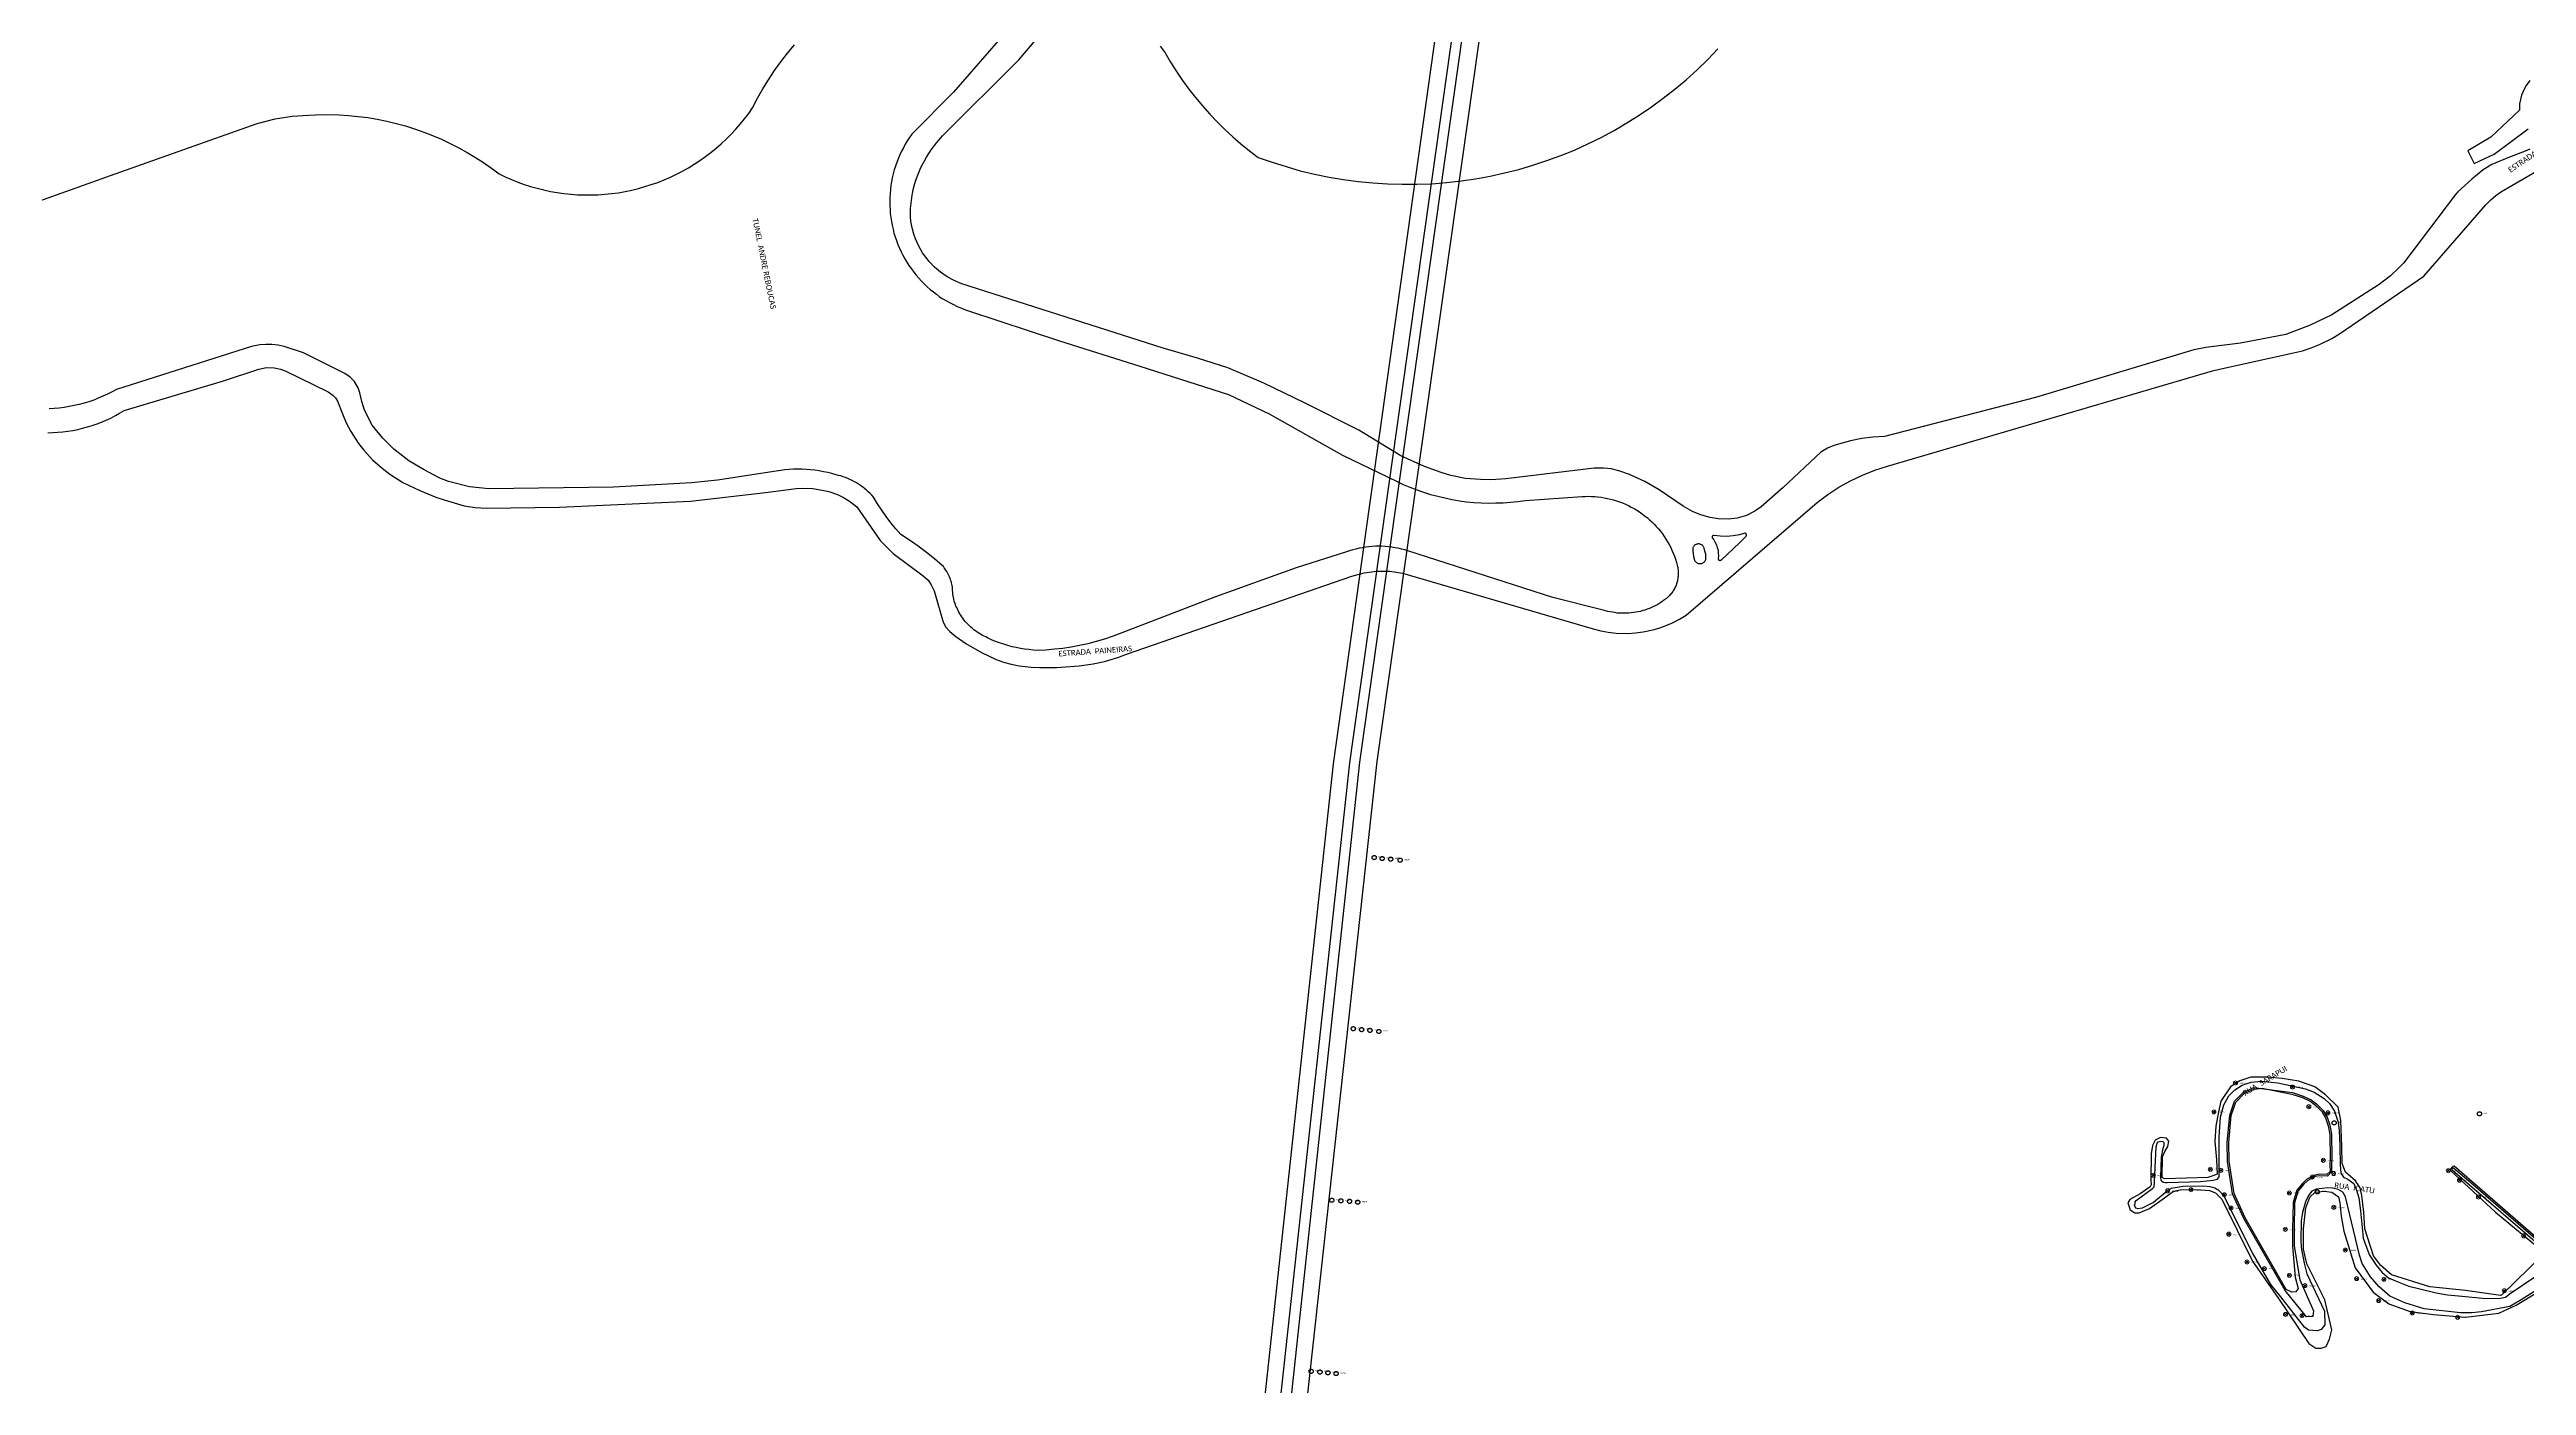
# Model space of a CAD drawing. Header units: millimetres. Extents: x 676447 to 689606, y 7455628 to 7463967.
# Drawn here: x 683517 to 684855, y 7460655 to 7461377 of the extents above; entities that cross this region are included whole.
import ezdxf

# ---------------------------------------------------------------- set-up
doc = ezdxf.new("R2010")
doc.units = ezdxf.units.MM
doc.header["$LTSCALE"] = 0.1
doc.header["$MEASUREMENT"] = 0
doc.linetypes.add('PHANTOM2', pattern=[1.25, 0.625, -0.125, 0.125, -0.125, 0.125, -0.125])
doc.layers.add('10.4-Postes', color=1, linetype='Continuous', lineweight=0)
for name, color, linetype in [('Caixas Subterrâneas', 5, 'Continuous'), ('LEGENDAS_INFRAESTRUTURAS', 7, 'Continuous'), ('MUB_FERROVIA', 7, 'Continuous'), ('MUB_MEIOFIO', 7, 'Continuous'), ('MUB_OBRA_ARTE', 7, 'Continuous'), ('MUB_QUADRAS', 7, 'Continuous'), ('MUB_SEGMENTO', 7, 'Continuous'), ('NOS_DE_INFRAESTRUTURA', 7, 'Continuous')]:
    doc.layers.add(name, color=color, linetype=linetype)
doc.styles.add('Legend', font='calibri.ttf')
doc.styles.get("Standard").update_dxf_attribs({"font": 'arial.ttf'})

# ---------------------------------------------------------------- blocks, each defined once
blk = doc.blocks.new('PTPT')
at = {"layer": '10.4-Postes', "color": 1, "linetype": 'PHANTOM2'}
for points in [[(-0.000008, 0.00001), (0.000007, -0.000002)], [(0.000007, 0.000011), (-0.000007, -0.000003)]]:
    blk.add_lwpolyline(points, dxfattribs=at)
at = {"layer": '10.4-Postes', "color": 1}
blk.add_circle((0, 0.000004), 0.00000987, dxfattribs=at)
blk = doc.blocks.new('MHMZ')
at = {"linetype": 'PHANTOM2'}
blk.add_circle((0, 0), 0.0000101, dxfattribs=at)

msp = doc.modelspace()

# ---------------------------------------------------------------- linework, layer by layer
at = {"layer": 'MUB_FERROVIA', "linetype": 'Continuous'}
for points in [[(683501.6, 7461291.6), (683549.9, 7461308.8), (683629.1, 7461336.9), (683638.8, 7461339.5), (683648, 7461340.8), (683657.1, 7461341.5), (683664.3, 7461341.8), (683673.3, 7461341.6), (683678.5, 7461341.3), (683683.7, 7461340.7), (683688.9, 7461340.1), (683694, 7461339.2), (683699.1, 7461338.2), (683704.2, 7461337), (683709.2, 7461335.6), (683714.2, 7461334), (683719.1, 7461332.3), (683723.9, 7461330.4), (683728.7, 7461328.4), (683733.4, 7461326.2), (683738.1, 7461323.8), (683742.6, 7461321.3), (683747.1, 7461318.6), (683751.4, 7461315.8), (683755.7, 7461312.8), (683759.9, 7461309.7), (683763.2, 7461308.1), (683766.6, 7461306.6), (683770, 7461305.2), (683773.4, 7461304), (683776.9, 7461302.9), (683780.5, 7461301.9), (683784.1, 7461301), (683787.7, 7461300.2), (683791.3, 7461299.6), (683794.9, 7461299.1), (683798.6, 7461298.7), (683802.3, 7461298.4), (683805.9, 7461298.3), (683809.6, 7461298.3), (683813.3, 7461298.4), (683817, 7461298.7), (683820.6, 7461299.1), (683824.3, 7461299.5), (683827.9, 7461300.2), (683831.5, 7461300.9), (683835.1, 7461301.8), (683838.6, 7461302.8), (683842.1, 7461303.9), (683845.6, 7461305.1), (683849, 7461306.5), (683852.4, 7461307.9), (683855.7, 7461309.5), (683859, 7461311.2), (683862.2, 7461313), (683865.3, 7461314.9), (683868.4, 7461316.9), (683871.4, 7461319.1), (683874.3, 7461321.3), (683877.2, 7461323.6), (683879.9, 7461326), (683882.6, 7461328.5), (683885.2, 7461331.2), (683887.7, 7461333.8), (683890.1, 7461336.6), (683892.5, 7461339.5), (683894.7, 7461342.4), (683896.8, 7461345.4), (683899.5, 7461350.6), (683902.4, 7461355.7), (683905.5, 7461360.6), (683908.7, 7461365.5), (683912.1, 7461370.3), (683915.7, 7461374.9), (683919.4, 7461379.4)], [(684117.1, 7461378.7), (684119.7, 7461375.1), (684122.7, 7461370), (684125.8, 7461365.1), (684129.1, 7461360.2), (684132.5, 7461355.5), (684136.1, 7461350.9), (684139.9, 7461346.4), (684143.8, 7461342), (684147.8, 7461337.8), (684152, 7461333.7), (684156.3, 7461329.7), (684160.7, 7461325.9), (684165.3, 7461322.2), (684170, 7461318.6), (684177.5, 7461316), (684185.1, 7461313.6), (684192.7, 7461311.4), (684200.5, 7461309.6), (684208.3, 7461308), (684216.1, 7461306.6), (684224, 7461305.6), (684231.9, 7461304.8), (684239.9, 7461304.3), (684247.8, 7461304.1), (684255.8, 7461304.1), (684263.8, 7461304.4), (684271.7, 7461305), (684279.6, 7461305.9), (684287.5, 7461307.1), (684295.3, 7461308.5), (684303.1, 7461310.2), (684310.8, 7461312.1), (684318.5, 7461314.4), (684326, 7461316.9), (684333.5, 7461319.6), (684340.9, 7461322.6), (684348.1, 7461325.9), (684355.3, 7461329.4), (684362.3, 7461333.2), (684369.2, 7461337.2), (684375.9, 7461341.4), (684382.5, 7461345.9), (684388.9, 7461350.6), (684395.2, 7461355.5), (684401.3, 7461360.6), (684407.2, 7461366), (684412.9, 7461371.5), (684418.4, 7461377.3)]]:
    msp.add_lwpolyline(points, dxfattribs=at)
at = {"layer": 'MUB_MEIOFIO', "color": 253, "linetype": 'Continuous'}
for points in [[(684416.2, 7461114.2), (684416.1, 7461114.2), (684416, 7461114.2), (684415.9, 7461114.2), (684415.8, 7461114.2), (684415.7, 7461114.1), (684415.7, 7461114.1), (684415.6, 7461114), (684415.5, 7461114), (684415.5, 7461113.9), (684415.4, 7461113.8), (684415.4, 7461113.7), (684415.3, 7461113.6), (684415.3, 7461113.6), (684415.3, 7461113.5), (684415.3, 7461113.4), (684415.3, 7461113.3), (684415.3, 7461113.2), (684415.3, 7461113.1), (684415.3, 7461113), (684415.4, 7461112.9), (684415.4, 7461112.9), (684415.5, 7461112.8), (684415.5, 7461112.7), (684415.6, 7461112.6), (684416.2, 7461111.8), (684417, 7461110.5), (684417.6, 7461109.1), (684418.1, 7461107.7), (684418.5, 7461106.2), (684418.6, 7461104.7), (684418.7, 7461103.2), (684418.5, 7461101.6), (684418.6, 7461101.5), (684418.6, 7461101.4), (684418.6, 7461101.3), (684418.7, 7461101.2), (684418.7, 7461101.2), (684418.8, 7461101.1), (684418.9, 7461101), (684418.9, 7461100.9), (684419, 7461100.9), (684419.1, 7461100.8), (684419.2, 7461100.8), (684419.3, 7461100.8), (684419.4, 7461100.7), (684419.5, 7461100.7), (684419.6, 7461100.7), (684419.7, 7461100.7), (684419.8, 7461100.8), (684419.9, 7461100.8), (684419.9, 7461100.8), (684420.1, 7461100.9), (684420.1, 7461100.9), (684430.1, 7461110.2), (684433.6, 7461113.9), (684433.6, 7461113.9), (684433.7, 7461114), (684433.7, 7461114.1), (684433.8, 7461114.1), (684433.8, 7461114.2), (684433.8, 7461114.3), (684433.8, 7461114.4), (684433.8, 7461114.5), (684433.8, 7461114.6), (684433.8, 7461114.7), (684433.8, 7461114.8), (684433.8, 7461114.9), (684433.7, 7461114.9), (684433.7, 7461115), (684433.6, 7461115.1), (684433.6, 7461115.2), (684433.5, 7461115.2), (684433.4, 7461115.3), (684433.3, 7461115.3), (684433.3, 7461115.4), (684433.2, 7461115.4), (684433.1, 7461115.4), (684433, 7461115.4), (684432.9, 7461115.4), (684430.1, 7461114.6), (684426.7, 7461114), (684423.2, 7461113.7), (684419.7, 7461113.8), (684416.2, 7461114.2)], [(684404.8, 7461105.9), (684405.3, 7461102.8), (684405.8, 7461100.9), (684406, 7461100.6), (684406.2, 7461100.3), (684406.4, 7461100), (684406.6, 7461099.8), (684406.9, 7461099.6), (684407.1, 7461099.4), (684407.4, 7461099.3), (684407.8, 7461099.1), (684408.1, 7461099.1), (684408.4, 7461099), (684408.7, 7461099), (684409.1, 7461099), (684409.4, 7461099.1), (684409.7, 7461099.1), (684410, 7461099.3), (684410.3, 7461099.4), (684410.6, 7461099.6), (684410.9, 7461099.8), (684411.1, 7461100), (684411.3, 7461100.3), (684411.5, 7461100.6), (684411.7, 7461100.9), (684411.8, 7461101.2), (684411.9, 7461101.5), (684411.9, 7461101.9), (684411.9, 7461102.2), (684411.9, 7461102.4), (684411.9, 7461102.5), (684411.8, 7461104.1), (684411.4, 7461105.8), (684410.9, 7461107.4), (684410.9, 7461107.5), (684410.8, 7461107.8), (684410.6, 7461108.1), (684410.4, 7461108.4), (684410.2, 7461108.6), (684410, 7461108.9), (684409.8, 7461109.1), (684409.5, 7461109.2), (684409.2, 7461109.4), (684408.9, 7461109.5), (684408.6, 7461109.6), (684408.2, 7461109.7), (684407.9, 7461109.7), (684407.6, 7461109.7), (684407.3, 7461109.6), (684407, 7461109.5), (684406.6, 7461109.4), (684406.4, 7461109.3), (684406.1, 7461109.1), (684405.8, 7461108.9), (684405.6, 7461108.7), (684405.4, 7461108.4), (684405.2, 7461108.1), (684405, 7461107.9), (684404.9, 7461107.5), (684404.8, 7461107.2), (684404.8, 7461106.9), (684404.8, 7461106.6), (684404.8, 7461106.3), (684404.8, 7461105.9)], [(684874.9, 7460715.3), (684852.4, 7460701), (684846.3, 7460697.5), (684831, 7460694.5), (684825.8, 7460694), (684819.6, 7460694), (684800, 7460696.2), (684789.5, 7460699.4), (684781.5, 7460703), (684775.7, 7460708), (684771.1, 7460713.5), (684766.5, 7460720.6), (684765, 7460725.2), (684757.5, 7460756.7), (684756.1, 7460759.3), (684753.5, 7460760.7), (684750.5, 7460761.4), (684748, 7460761.5), (684745, 7460761.2), (684741.6, 7460760.8), (684739.4, 7460759.7), (684737.6, 7460757.5), (684736, 7460754), (684734.2, 7460748.3), (684733.5, 7460743.7), (684733.3, 7460733.3), (684733.5, 7460729.3), (684735.1, 7460720.8), (684736.7, 7460715.1), (684746.2, 7460694.9), (684746.3, 7460687.5), (684744.3, 7460685), (684742.3, 7460684.3), (684737.5, 7460684.6), (684735.3, 7460686.3), (684722.5, 7460702.7), (684717.2, 7460709.3), (684707.2, 7460726.4), (684691.7, 7460757.3), (684689.1, 7460760.1), (684687, 7460761.4), (684684.4, 7460762.2), (684681, 7460762.5), (684669.8, 7460762.3), (684663.4, 7460761.3), (684661.1, 7460759.8), (684653.7, 7460753.7), (684647.6, 7460750.6), (684645.4, 7460750.3), (684644.5, 7460750.6), (684643.8, 7460751.3), (684643.6, 7460752.3), (684643.8, 7460753.2), (684643.8, 7460754), (684644.5, 7460754.8), (684653.2, 7460761.2), (684654.2, 7460762.1), (684654.3, 7460764.8), (684655.3, 7460783.8), (684655.8, 7460785.8), (684656.3, 7460786.4), (684657, 7460786.7), (684658, 7460786.8), (684658.9, 7460786.6), (684659.3, 7460786), (684659.4, 7460785.3), (684659.3, 7460784.2), (684658.9, 7460782.9), (684658, 7460778.2), (684657.6, 7460767.1), (684657.7, 7460765.7), (684658.3, 7460765.2), (684659.2, 7460764.6), (684660.1, 7460764.5), (684661.1, 7460764.5), (684679.1, 7460765), (684686.1, 7460765.7), (684688.4, 7460766.2), (684689.3, 7460767.5), (684689.3, 7460776.5), (684689.3, 7460789.1), (684689.9, 7460799.7), (684691.7, 7460806.5), (684694.5, 7460811.3), (684697.7, 7460814.5), (684701.6, 7460817.1), (684706.5, 7460818.7), (684712, 7460819.2), (684720.9, 7460818.4), (684735.9, 7460815.1), (684740.6, 7460813.3), (684746, 7460809.9), (684748.9, 7460807.2), (684751.5, 7460803.1), (684753.6, 7460797), (684754.1, 7460792.5), (684754.4, 7460784.5), (684754.7, 7460774), (684755, 7460769.6), (684756.4, 7460767.4), (684758.8, 7460766.3), (684762, 7460764), (684763.2, 7460760.9), (684764.8, 7460756.2), (684765.6, 7460749.1), (684766.6, 7460740.1), (684767, 7460734.4), (684768.6, 7460730.4), (684770.5, 7460725.2), (684774.1, 7460719.7), (684777.3, 7460715.9), (684780.8, 7460712.9), (684784.6, 7460711.4), (684791.8, 7460708.5), (684796.9, 7460707.2), (684806.6, 7460704.8), (684812.7, 7460703.8), (684820.6, 7460703.1), (684831.6, 7460701.9), (684840.4, 7460701.8), (684843.9, 7460702.5), (684845.9, 7460704.1), (684868.1, 7460719.1)], [(684707.9, 7460815.9), (684728.8, 7460813.2), (684734.7, 7460811.2), (684739, 7460809.2), (684741.9, 7460807), (684745.5, 7460803.4), (684747.6, 7460799.8), (684749, 7460795.4), (684749.9, 7460790.6), (684750.2, 7460777.6), (684749.9, 7460774.1), (684750, 7460770.2), (684747.8, 7460767.9), (684743.5, 7460768.1), (684741.2, 7460767.7), (684737.2, 7460765.5), (684734.8, 7460763.3), (684732, 7460760), (684730, 7460753.4), (684729.8, 7460739.1), (684729.8, 7460730), (684732.9, 7460711.8), (684740.3, 7460695.1), (684739.9, 7460692), (684736.5, 7460691.8), (684724.9, 7460706.1), (684702.5, 7460745), (684696.5, 7460758.4), (684693.8, 7460775.9), (684693.5, 7460786.1), (684695, 7460800.8), (684697.6, 7460808.4), (684702.3, 7460813.2), (684707.9, 7460815.9)], [(684866.3, 7460726.9), (684815.4, 7460771), (684815.1, 7460771.6), (684815, 7460772), (684815.2, 7460772.2), (684815.4, 7460772.4), (684815.8, 7460772.4), (684816.1, 7460772.3), (684825.3, 7460764.5), (684874, 7460722.2)]]:
    msp.add_lwpolyline(points, dxfattribs=at)
at = {"layer": 'MUB_MEIOFIO', "linetype": 'Continuous'}
for points in [[(684416.2, 7461114.2), (684416.1, 7461114.2), (684416, 7461114.2), (684415.9, 7461114.2), (684415.8, 7461114.2), (684415.7, 7461114.1), (684415.7, 7461114.1), (684415.6, 7461114), (684415.5, 7461114), (684415.5, 7461113.9), (684415.4, 7461113.8), (684415.4, 7461113.7), (684415.3, 7461113.6), (684415.3, 7461113.6), (684415.3, 7461113.5), (684415.3, 7461113.4), (684415.3, 7461113.3), (684415.3, 7461113.2), (684415.3, 7461113.1), (684415.3, 7461113), (684415.4, 7461112.9), (684415.4, 7461112.9), (684415.5, 7461112.8), (684415.5, 7461112.7), (684415.6, 7461112.6), (684416.2, 7461111.8), (684417, 7461110.5), (684417.6, 7461109.1), (684418.1, 7461107.7), (684418.5, 7461106.2), (684418.6, 7461104.7), (684418.7, 7461103.2), (684418.5, 7461101.6), (684418.6, 7461101.5), (684418.6, 7461101.4), (684418.6, 7461101.3), (684418.7, 7461101.2), (684418.7, 7461101.2), (684418.8, 7461101.1), (684418.9, 7461101), (684418.9, 7461100.9), (684419, 7461100.9), (684419.1, 7461100.8), (684419.2, 7461100.8), (684419.3, 7461100.8), (684419.4, 7461100.7), (684419.5, 7461100.7), (684419.6, 7461100.7), (684419.7, 7461100.7), (684419.8, 7461100.8), (684419.9, 7461100.8), (684419.9, 7461100.8), (684420.1, 7461100.9), (684420.1, 7461100.9), (684430.1, 7461110.2), (684433.6, 7461113.9), (684433.6, 7461113.9), (684433.7, 7461114), (684433.7, 7461114.1), (684433.8, 7461114.1), (684433.8, 7461114.2), (684433.8, 7461114.3), (684433.8, 7461114.4), (684433.8, 7461114.5), (684433.8, 7461114.6), (684433.8, 7461114.7), (684433.8, 7461114.8), (684433.8, 7461114.9), (684433.7, 7461114.9), (684433.7, 7461115), (684433.6, 7461115.1), (684433.6, 7461115.2), (684433.5, 7461115.2), (684433.4, 7461115.3), (684433.3, 7461115.3), (684433.3, 7461115.4), (684433.2, 7461115.4), (684433.1, 7461115.4), (684433, 7461115.4), (684432.9, 7461115.4), (684430.1, 7461114.6), (684426.7, 7461114), (684423.2, 7461113.7), (684419.7, 7461113.8), (684416.2, 7461114.2)], [(684404.8, 7461105.9), (684405.3, 7461102.8), (684405.8, 7461100.9), (684406, 7461100.6), (684406.2, 7461100.3), (684406.4, 7461100), (684406.6, 7461099.8), (684406.9, 7461099.6), (684407.1, 7461099.4), (684407.4, 7461099.3), (684407.8, 7461099.1), (684408.1, 7461099.1), (684408.4, 7461099), (684408.7, 7461099), (684409.1, 7461099), (684409.4, 7461099.1), (684409.7, 7461099.1), (684410, 7461099.3), (684410.3, 7461099.4), (684410.6, 7461099.6), (684410.9, 7461099.8), (684411.1, 7461100), (684411.3, 7461100.3), (684411.5, 7461100.6), (684411.7, 7461100.9), (684411.8, 7461101.2), (684411.9, 7461101.5), (684411.9, 7461101.9), (684411.9, 7461102.2), (684411.9, 7461102.4), (684411.9, 7461102.5), (684411.8, 7461104.1), (684411.4, 7461105.8), (684410.9, 7461107.4), (684410.9, 7461107.5), (684410.8, 7461107.8), (684410.6, 7461108.1), (684410.4, 7461108.4), (684410.2, 7461108.6), (684410, 7461108.9), (684409.8, 7461109.1), (684409.5, 7461109.2), (684409.2, 7461109.4), (684408.9, 7461109.5), (684408.6, 7461109.6), (684408.2, 7461109.7), (684407.9, 7461109.7), (684407.6, 7461109.7), (684407.3, 7461109.6), (684407, 7461109.5), (684406.6, 7461109.4), (684406.4, 7461109.3), (684406.1, 7461109.1), (684405.8, 7461108.9), (684405.6, 7461108.7), (684405.4, 7461108.4), (684405.2, 7461108.1), (684405, 7461107.9), (684404.9, 7461107.5), (684404.8, 7461107.2), (684404.8, 7461106.9), (684404.8, 7461106.6), (684404.8, 7461106.3), (684404.8, 7461105.9)], [(684874.9, 7460715.3), (684852.4, 7460701), (684846.3, 7460697.5), (684831, 7460694.5), (684825.8, 7460694), (684819.6, 7460694), (684800, 7460696.2), (684789.5, 7460699.4), (684781.5, 7460703), (684775.7, 7460708), (684771.1, 7460713.5), (684766.5, 7460720.6), (684765, 7460725.2), (684757.5, 7460756.7), (684756.1, 7460759.3), (684753.5, 7460760.7), (684750.5, 7460761.4), (684748, 7460761.5), (684745, 7460761.2), (684741.6, 7460760.8), (684739.4, 7460759.7), (684737.6, 7460757.5), (684736, 7460754), (684734.2, 7460748.3), (684733.5, 7460743.7), (684733.3, 7460733.3), (684733.5, 7460729.3), (684735.1, 7460720.8), (684736.7, 7460715.1), (684746.2, 7460694.9), (684746.3, 7460687.5), (684744.3, 7460685), (684742.3, 7460684.3), (684737.5, 7460684.6), (684735.3, 7460686.3), (684722.5, 7460702.7), (684717.2, 7460709.3), (684707.2, 7460726.4), (684691.7, 7460757.3), (684689.1, 7460760.1), (684687, 7460761.4), (684684.4, 7460762.2), (684681, 7460762.5), (684669.8, 7460762.3), (684663.4, 7460761.3), (684661.1, 7460759.8), (684653.7, 7460753.7), (684647.6, 7460750.6), (684645.4, 7460750.3), (684644.5, 7460750.6), (684643.8, 7460751.3), (684643.6, 7460752.3), (684643.8, 7460753.2), (684643.8, 7460754), (684644.5, 7460754.8), (684653.2, 7460761.2), (684654.2, 7460762.1), (684654.3, 7460764.8), (684655.3, 7460783.8), (684655.8, 7460785.8), (684656.3, 7460786.4), (684657, 7460786.7), (684658, 7460786.8), (684658.9, 7460786.6), (684659.3, 7460786), (684659.4, 7460785.3), (684659.3, 7460784.2), (684658.9, 7460782.9), (684658, 7460778.2), (684657.6, 7460767.1), (684657.7, 7460765.7), (684658.3, 7460765.2), (684659.2, 7460764.6), (684660.1, 7460764.5), (684661.1, 7460764.5), (684679.1, 7460765), (684686.1, 7460765.7), (684688.4, 7460766.2), (684689.3, 7460767.5), (684689.3, 7460776.5), (684689.3, 7460789.1), (684689.9, 7460799.7), (684691.7, 7460806.5), (684694.5, 7460811.3), (684697.7, 7460814.5), (684701.6, 7460817.1), (684706.5, 7460818.7), (684712, 7460819.2), (684720.9, 7460818.4), (684735.9, 7460815.1), (684740.6, 7460813.3), (684746, 7460809.9), (684748.9, 7460807.2), (684751.5, 7460803.1), (684753.6, 7460797), (684754.1, 7460792.5), (684754.4, 7460784.5), (684754.7, 7460774), (684755, 7460769.6), (684756.4, 7460767.4), (684758.8, 7460766.3), (684762, 7460764), (684763.2, 7460760.9), (684764.8, 7460756.2), (684765.6, 7460749.1), (684766.6, 7460740.1), (684767, 7460734.4), (684768.6, 7460730.4), (684770.5, 7460725.2), (684774.1, 7460719.7), (684777.3, 7460715.9), (684780.8, 7460712.9), (684784.6, 7460711.4), (684791.8, 7460708.5), (684796.9, 7460707.2), (684806.6, 7460704.8), (684812.7, 7460703.8), (684820.6, 7460703.1), (684831.6, 7460701.9), (684840.4, 7460701.8), (684843.9, 7460702.5), (684845.9, 7460704.1), (684868.1, 7460719.1)], [(684707.9, 7460815.9), (684728.8, 7460813.2), (684734.7, 7460811.2), (684739, 7460809.2), (684741.9, 7460807), (684745.5, 7460803.4), (684747.6, 7460799.8), (684749, 7460795.4), (684749.9, 7460790.6), (684750.2, 7460777.6), (684749.9, 7460774.1), (684750, 7460770.2), (684747.8, 7460767.9), (684743.5, 7460768.1), (684741.2, 7460767.7), (684737.2, 7460765.5), (684734.8, 7460763.3), (684732, 7460760), (684730, 7460753.4), (684729.8, 7460739.1), (684729.8, 7460730), (684732.9, 7460711.8), (684740.3, 7460695.1), (684739.9, 7460692), (684736.5, 7460691.8), (684724.9, 7460706.1), (684702.5, 7460745), (684696.5, 7460758.4), (684693.8, 7460775.9), (684693.5, 7460786.1), (684695, 7460800.8), (684697.6, 7460808.4), (684702.3, 7460813.2), (684707.9, 7460815.9)], [(684866.3, 7460726.9), (684815.4, 7460771), (684815.1, 7460771.6), (684815, 7460772), (684815.2, 7460772.2), (684815.4, 7460772.4), (684815.8, 7460772.4), (684816.1, 7460772.3), (684825.3, 7460764.5), (684874, 7460722.2)]]:
    msp.add_lwpolyline(points, dxfattribs=at)
at = {"layer": 'MUB_OBRA_ARTE', "linetype": 'Continuous'}
for points in [[(684140.9, 7459994.6), (684133.8, 7459994.1), (684171.2, 7460493.6), (684225, 7460991.7), (684295, 7461487.8), (684381.3, 7461981.3), (684390.4, 7461981.8), (684304.4, 7461488.2), (684234.1, 7460992.1), (684179.6, 7460494.1), (684140.9, 7459994.6)], [(684126.6, 7459993.6), (684118.7, 7459993.1), (684156.9, 7460492.6), (684210.7, 7460990.8), (684280.2, 7461486.9), (684365.3, 7461980.7), (684374.4, 7461981.2), (684289.2, 7461487.4), (684219.4, 7460991.3), (684165.2, 7460493.2), (684126.6, 7459993.6)]]:
    msp.add_lwpolyline(points, dxfattribs=at)
at = {"layer": 'MUB_QUADRAS', "linetype": 'Continuous'}
for points in [[(684039.3, 7461392.8), (684005.4, 7461353.8), (683982.9, 7461331.1), (683981.6, 7461329.3), (683980.4, 7461327.5), (683979.3, 7461325.7), (683978.3, 7461323.8), (683977.3, 7461321.9), (683976.4, 7461319.9), (683975.5, 7461317.9), (683974.7, 7461315.9), (683974, 7461313.9), (683973.4, 7461311.8), (683972.8, 7461309.7), (683972.3, 7461307.6), (683971.9, 7461305.5), (683971.6, 7461303.4), (683971.3, 7461301.2), (683971.1, 7461299.1), (683971, 7461296.9), (683970.9, 7461294.8), (683971, 7461292.6), (683971.1, 7461290.5), (683971.2, 7461288.3), (683971.5, 7461286.2), (683971.8, 7461284), (683972.2, 7461281.9), (683972.7, 7461279.8), (683973.2, 7461277.7), (683973.9, 7461275.6), (683974.6, 7461273.6), (683975.3, 7461271.6), (683976.2, 7461269.6), (683977.1, 7461267.6), (683978, 7461265.7), (683979.1, 7461263.8), (683980.2, 7461261.9), (683981.3, 7461260.1), (683982.6, 7461258.3), (683983.9, 7461256.6), (683985.2, 7461254.9), (683986.6, 7461253.3), (683988.1, 7461251.7), (683989.6, 7461250.2), (683991.2, 7461248.7), (683992.8, 7461247.2), (683994.5, 7461245.9), (683996.2, 7461244.6), (683997.9, 7461243.3), (683999.7, 7461242.1), (684001.6, 7461241), (684003.5, 7461239.9), (684005.4, 7461239), (684007.3, 7461238), (684009.3, 7461237.2), (684011.3, 7461236.4), (684013.4, 7461235.7), (684062.7, 7461219.5), (684106.1, 7461205.8), (684153.9, 7461190.4), (684176, 7461180), (684215.6, 7461157.6), (684244.8, 7461143.5), (684248.4, 7461141.8), (684252, 7461140.3), (684255.7, 7461138.9), (684259.4, 7461137.6), (684263.2, 7461136.4), (684267, 7461135.4), (684270.9, 7461134.5), (684274.8, 7461133.7), (684278.7, 7461133), (684282.6, 7461132.5), (684286.6, 7461132.1), (684290.5, 7461131.9), (684294.5, 7461131.7), (684298.4, 7461131.8), (684302.4, 7461131.9), (684306.3, 7461132.2), (684310.3, 7461132.6), (684314.2, 7461133.1), (684345, 7461135.3), (684346.7, 7461135.3), (684348.4, 7461135.4), (684350.2, 7461135.3), (684351.9, 7461135.3), (684353.6, 7461135.1), (684355.3, 7461134.9), (684357, 7461134.6), (684358.7, 7461134.3), (684360.4, 7461133.9), (684362, 7461133.5), (684363.7, 7461133), (684365.3, 7461132.4), (684366.9, 7461131.8), (684368.5, 7461131.1), (684370.1, 7461130.4), (684371.6, 7461129.6), (684373.1, 7461128.8), (684374.6, 7461127.9), (684376, 7461127), (684377.4, 7461126), (684378.8, 7461124.9), (684380.2, 7461123.9), (684381.5, 7461122.7), (684382.7, 7461121.6), (684384, 7461120.4), (684385.1, 7461119.1), (684386.3, 7461117.8), (684387.4, 7461116.5), (684388.4, 7461115.1), (684389.4, 7461113.7), (684390.3, 7461112.3), (684391.2, 7461110.8), (684392.1, 7461109.3), (684392.9, 7461107.8), (684393.6, 7461106.2), (684394.3, 7461104.6), (684394.9, 7461103), (684395.5, 7461101.4), (684396, 7461099.7), (684396.4, 7461098.1), (684396.6, 7461097.5), (684396.7, 7461096.9), (684396.8, 7461096.3), (684396.9, 7461095.7), (684396.9, 7461095.1), (684397, 7461094.5), (684397, 7461093.9), (684397, 7461093.3), (684397, 7461092.7), (684396.9, 7461092.1), (684396.8, 7461091.5), (684396.8, 7461090.9), (684396.6, 7461090.3), (684396.5, 7461089.7), (684396.4, 7461089.1), (684396.2, 7461088.6), (684396, 7461088), (684395.8, 7461087.4), (684395.6, 7461086.9), (684395.3, 7461086.3), (684395.1, 7461085.8), (684394.8, 7461085.2), (684394.5, 7461084.7), (684394.2, 7461084.2), (684393.8, 7461083.7), (684393.5, 7461083.2), (684393.1, 7461082.7), (684392.7, 7461082.3), (684392.3, 7461081.8), (684391.9, 7461081.4), (684391.5, 7461081), (684391, 7461080.6), (684390.6, 7461080.2), (684390.1, 7461079.8), (684389.6, 7461079.5), (684389.1, 7461079.1), (684388.1, 7461078.4), (684387, 7461077.7), (684385.9, 7461077), (684384.8, 7461076.4), (684383.7, 7461075.8), (684382.5, 7461075.3), (684381.4, 7461074.8), (684380.2, 7461074.4), (684379, 7461073.9), (684377.8, 7461073.6), (684376.5, 7461073.2), (684375.3, 7461073), (684374.1, 7461072.7), (684372.8, 7461072.5), (684371.5, 7461072.4), (684370.3, 7461072.2), (684369, 7461072.2), (684367.7, 7461072.2), (684366.5, 7461072.2), (684365.2, 7461072.2), (684363.9, 7461072.3), (684362.7, 7461072.5), (684361.4, 7461072.7), (684360.2, 7461072.9), (684359, 7461073.2), (684357.7, 7461073.5), (684356.5, 7461073.9), (684329.3, 7461080.7), (684250.9, 7461105.9), (684249.2, 7461106.5), (684247.5, 7461106.9), (684245.7, 7461107.3), (684244, 7461107.6), (684242.2, 7461107.9), (684240.5, 7461108.1), (684238.7, 7461108.3), (684236.9, 7461108.4), (684235.1, 7461108.4), (684233.4, 7461108.4), (684231.6, 7461108.3), (684229.8, 7461108.1), (684228.1, 7461107.9), (684226.3, 7461107.6), (684224.6, 7461107.3), (684222.8, 7461106.9), (684221.1, 7461106.4), (684219.4, 7461105.9), (684217.7, 7461105.3), (684190.6, 7461096.7), (684147, 7461081.1), (684095.5, 7461061.2), (684091.2, 7461059.6), (684086.9, 7461058.2), (684082.5, 7461056.9), (684078, 7461055.7), (684073.5, 7461054.7), (684069, 7461053.9), (684064.5, 7461053.2), (684059.9, 7461052.7), (684055.3, 7461052.3), (684050.8, 7461052.1), (684048.4, 7461052.3), (684046.1, 7461052.5), (684043.8, 7461052.8), (684041.5, 7461053.2), (684039.2, 7461053.6), (684037, 7461054.1), (684034.7, 7461054.8), (684032.5, 7461055.4), (684030.3, 7461056.2), (684028.1, 7461057), (684026, 7461057.9), (684023.8, 7461058.9), (684022.9, 7461059.4), (684021.9, 7461059.8), (684020.9, 7461060.3), (684020, 7461060.9), (684019, 7461061.4), (684018.1, 7461062), (684017.3, 7461062.7), (684016.4, 7461063.3), (684015.6, 7461064), (684014.7, 7461064.7), (684013.9, 7461065.5), (684013.2, 7461066.2), (684012.4, 7461067), (684011.7, 7461067.8), (684011, 7461068.7), (684010.4, 7461069.5), (684009.8, 7461070.3), (684009.3, 7461071.1), (684008.8, 7461071.9), (684008.3, 7461072.7), (684007.9, 7461073.6), (684007.5, 7461074.4), (684007.1, 7461075.3), (684006.7, 7461076.1), (684006.4, 7461077), (684006.1, 7461077.9), (684005.8, 7461078.8), (684005.6, 7461079.8), (684005.4, 7461080.7), (684005.2, 7461081.6), (684005.1, 7461082.5), (684005, 7461083.5), (684004.9, 7461084.4), (684004.9, 7461085.4), (684004.8, 7461086.3), (684004.7, 7461087.1), (684004.5, 7461087.9), (684004.3, 7461088.7), (684004.1, 7461089.5), (684003.8, 7461090.3), (684003.5, 7461091), (684003.2, 7461091.8), (684002.9, 7461092.5), (684002.5, 7461093.3), (684002.1, 7461094), (684001.7, 7461094.7), (684001.3, 7461095.4), (684000.8, 7461096.1), (684000.4, 7461096.7), (683999.9, 7461097.4), (683999.3, 7461098), (683995.1, 7461101.6), (683990.7, 7461105.1), (683986.2, 7461108.4), (683981.6, 7461111.6), (683976.9, 7461114.7), (683974.2, 7461117.9), (683971.5, 7461121.1), (683969, 7461124.5), (683966.6, 7461127.9), (683964.3, 7461131.4), (683962.1, 7461135), (683961.2, 7461136), (683960.3, 7461136.9), (683959.3, 7461137.9), (683958.4, 7461138.7), (683957.3, 7461139.6), (683956.3, 7461140.4), (683955.2, 7461141.2), (683954.1, 7461141.9), (683953, 7461142.6), (683951.8, 7461143.3), (683950.6, 7461143.9), (683949.4, 7461144.5), (683948.2, 7461145), (683947, 7461145.5), (683945.7, 7461146), (683944.5, 7461146.4), (683943.2, 7461146.7), (683941.9, 7461147), (683939.7, 7461147.7), (683937.4, 7461148.2), (683935.1, 7461148.7), (683932.8, 7461149.1), (683930.5, 7461149.5), (683928.2, 7461149.7), (683925.9, 7461149.9), (683923.6, 7461150), (683921.2, 7461150), (683918.9, 7461150), (683916.6, 7461149.9), (683914.3, 7461149.7), (683912, 7461149.4), (683909.6, 7461149), (683877.8, 7461144.1), (683863.9, 7461142.6), (683821.6, 7461140.3), (683754.3, 7461139.5), (683743.9, 7461140.5), (683732.5, 7461143.4), (683727.9, 7461145.2), (683719.4, 7461149.7), (683711.1, 7461154.5), (683702.9, 7461160.9), (683697, 7461166.8), (683691.3, 7461173.8), (683687.2, 7461181.9), (683685.6, 7461186.6), (683684.6, 7461191.3), (683683.7, 7461194), (683681.7, 7461197.4), (683679.3, 7461199.8), (683676.5, 7461201.7), (683654.2, 7461213), (683643.7, 7461216.3), (683640.5, 7461217.1), (683637.1, 7461217.5), (683633.8, 7461217.5), (683630.5, 7461217.3), (683626.1, 7461216.4), (683553.1, 7461193.2), (683550.7, 7461191.8), (683548.3, 7461190.6), (683545.8, 7461189.5), (683543.3, 7461188.4), (683540.8, 7461187.4), (683538.2, 7461186.5), (683535.6, 7461185.7), (683532.9, 7461185), (683530.3, 7461184.4), (683527.6, 7461183.9), (683524.9, 7461183.4), (683522.2, 7461183.1), (683519.5, 7461182.8), (683516.8, 7461182.7)], [(684857.1, 7461323.1), (684854.6, 7461321.9), (684846.2, 7461318.8), (684836.6, 7461314.7), (684831.9, 7461311.8), (684825.8, 7461306.9), (684818.2, 7461299.9), (684816.9, 7461298.5), (684788.8, 7461261.5), (684786.4, 7461258.9), (684781.9, 7461254.6), (684775.7, 7461249.9), (684750.1, 7461233.5), (684738.5, 7461227.9), (684725.3, 7461222.9), (684700.7, 7461218.1), (684682.1, 7461215.9), (684675.5, 7461214.6), (684590, 7461188.8), (684508.4, 7461167.8), (684502.2, 7461167.4), (684496.1, 7461166.6), (684490, 7461165.4), (684481.1, 7461162.8), (684477.6, 7461161.5), (684474.1, 7461159.2), (684453.6, 7461140.1), (684441.8, 7461129.7), (684438.4, 7461127.4), (684433.8, 7461125.1), (684428.9, 7461123.6), (684423.9, 7461123.1), (684418.5, 7461123.3), (684414.3, 7461124), (684411.5, 7461124.7), (684408.7, 7461125.5), (684404.7, 7461127.2), (684399.7, 7461130), (684386.7, 7461138.9), (684378.9, 7461143.4), (684370.6, 7461147.2), (684364.9, 7461149.2), (684360.7, 7461150.3), (684356.8, 7461150.7), (684351.6, 7461150.7), (684303.8, 7461144.9), (684295.7, 7461144.3), (684290.2, 7461144.4), (684282.1, 7461145.1), (684274.1, 7461146.7), (684268.9, 7461148.3), (684259.8, 7461151.6), (684247.1, 7461157.2), (684224.4, 7461171.1), (684195.1, 7461185.9), (684173, 7461196.5), (684153.7, 7461204.8), (684137.3, 7461210), (684118.7, 7461215.4), (684009.8, 7461250.3), (684005.8, 7461252), (684002, 7461254), (683998.4, 7461256.5), (683995.1, 7461259.3), (683992.2, 7461262.4), (683990.4, 7461264.6), (683988.7, 7461267), (683986.6, 7461270.7), (683984.8, 7461274.5), (683983.9, 7461277.1), (683983.2, 7461279.8), (683982.4, 7461284), (683982.2, 7461286.7), (683982.2, 7461290.9), (683983, 7461298.2), (683983.8, 7461302), (683984.9, 7461305.8), (683986.2, 7461309.5), (683987.8, 7461313.1), (683990.8, 7461318.7), (683993.4, 7461322.7), (683996.3, 7461326.6), (683999.4, 7461330.3), (684040.7, 7461371.3), (684063.6, 7461398.2)], [(684857.2, 7461360.2), (684855.2, 7461357.5), (684854, 7461355.4), (684852.7, 7461352.3), (684852, 7461349.9), (684851.6, 7461347.5), (684851.5, 7461344.2), (684836, 7461329.6), (684823.6, 7461322.1), (684827.1, 7461315.3), (684837.8, 7461320.4), (684856.2, 7461334.1)], [(683557.2, 7461181.7), (683611, 7461197.8), (683630, 7461204.2), (683634.1, 7461205), (683638.3, 7461204.9), (683641.7, 7461204.2), (683644.3, 7461203.2), (683667.4, 7461191.9), (683670.1, 7461190.1), (683671.5, 7461188.6), (683672.6, 7461186.9), (683675.2, 7461180), (683677.3, 7461175.1), (683679.8, 7461170.5), (683683.9, 7461164), (683686.7, 7461160.4), (683691.4, 7461155.2), (683696.6, 7461150.6), (683700.9, 7461147.3), (683707.9, 7461142.9), (683717, 7461138.5), (683725.7, 7461135), (683730.1, 7461133.5), (683741, 7461130.3), (683747, 7461129.3), (683753, 7461128.9), (683792.5, 7461129.5), (683863.2, 7461132.7), (683903.8, 7461137.5), (683920.4, 7461139.7), (683923.9, 7461139.8), (683929.3, 7461139.6), (683934.5, 7461138.8), (683938, 7461138), (683942.7, 7461136.3), (683946, 7461134.7), (683949.2, 7461132.7), (683953.1, 7461129.7), (683965.8, 7461111.5), (683972.7, 7461104.5), (683988.9, 7461092.4), (683991.6, 7461090), (683993.4, 7461087.5), (683994.9, 7461084.3), (683999.8, 7461067.4), (684001.3, 7461064.6), (684003.4, 7461062.3), (684006.7, 7461059.6), (684012.1, 7461055.8), (684020.5, 7461050.9), (684028.4, 7461047.2), (684032.4, 7461045.8), (684036.6, 7461044.6), (684040.9, 7461043.7), (684047.3, 7461043), (684051.9, 7461042.8), (684061.1, 7461042.8), (684073.3, 7461043.7), (684080.8, 7461044.8), (684086.9, 7461046.1), (684094.1, 7461048.2), (684098.8, 7461050), (684220.6, 7461092.3), (684227.3, 7461094.1), (684234.2, 7461095), (684241.1, 7461094.9), (684248, 7461093.9), (684351.1, 7461063.7), (684355.1, 7461062.7), (684359.2, 7461062), (684363.4, 7461061.5), (684369.7, 7461061.3), (684373.8, 7461061.6), (684378, 7461062.1), (684384.1, 7461063.4), (684388.1, 7461064.7), (684393.9, 7461067), (684397.6, 7461068.9), (684401.2, 7461071.1), (684472, 7461132), (684477.8, 7461136.4), (684483.8, 7461140.3), (684490.1, 7461143.8), (684496.5, 7461146.9), (684503.2, 7461149.5), (684510.1, 7461151.7), (684685.6, 7461203.2), (684689.4, 7461204.2), (684729.5, 7461212.9), (684734.3, 7461214.1), (684739, 7461215.6), (684743.5, 7461217.4), (684750.1, 7461220.7), (684754.3, 7461223.3), (684799.8, 7461254.4), (684833.4, 7461293), (684836, 7461295.6), (684838.8, 7461298), (684841.9, 7461300.1), (684864.2, 7461313.2)], [(683516.1, 7461169.8), (683518.8, 7461169.9), (683521.5, 7461170), (683524.2, 7461170.3), (683526.9, 7461170.6), (683529.5, 7461171), (683532.2, 7461171.6), (683534.8, 7461172.2), (683537.4, 7461172.9), (683540, 7461173.7), (683542.6, 7461174.6), (683545.1, 7461175.5), (683547.6, 7461176.6), (683550.1, 7461177.7), (683552.5, 7461179), (683554.8, 7461180.3), (683557.2, 7461181.7)], [(684864.5, 7460725.8), (684841.9, 7460703.6), (684841.3, 7460703.3), (684822.3, 7460706.1), (684803.1, 7460708), (684782.3, 7460714.5), (684776.4, 7460719.7), (684772.7, 7460724.9), (684767.9, 7460739.5), (684767.4, 7460748.4), (684766.3, 7460757.4), (684765.4, 7460761.5), (684763, 7460765.3), (684757.6, 7460770), (684755.8, 7460774.8), (684755.6, 7460783.8), (684755, 7460798), (684753.5, 7460805.2), (684746.8, 7460811.8), (684740.9, 7460816.1), (684732.3, 7460819.2), (684723.3, 7460820.6), (684715.5, 7460821.4), (684706.3, 7460821.4), (684700.5, 7460819.5), (684695.3, 7460816.1), (684690.1, 7460808.5), (684688.9, 7460802.6), (684687.5, 7460795), (684686.9, 7460786.6), (684687.9, 7460776.7), (684688.2, 7460768.9), (684685.9, 7460768), (684683.1, 7460767.2), (684659.8, 7460766.5), (684658.5, 7460767.2), (684658.7, 7460778.3), (684660.1, 7460781.6), (684661.6, 7460784), (684662.1, 7460786.8), (684660.8, 7460788.4), (684657.5, 7460788.8), (684654.6, 7460787.4), (684653.3, 7460784.5), (684652.6, 7460779.9), (684652.3, 7460765.8), (684652.6, 7460763.2), (684652, 7460762.1), (684646.5, 7460758.3), (684641, 7460755.3), (684640, 7460753.5), (684641.2, 7460749.7), (684643.7, 7460748.1), (684646, 7460748.1), (684651.7, 7460750.5), (684659.8, 7460756.2), (684664.6, 7460759.8), (684669, 7460760.7), (684679.3, 7460760.5), (684684, 7460760.1), (684687.2, 7460758.8), (684690.7, 7460755.4), (684707.3, 7460722), (684721.3, 7460701.7), (684737.7, 7460677.4), (684741.5, 7460674.9), (684744.3, 7460674.9), (684747.1, 7460675.9), (684748.8, 7460679.8), (684750.2, 7460684.8), (684746.4, 7460701.1), (684736.7, 7460720.5), (684734.8, 7460728.4), (684734.9, 7460739.5), (684736.1, 7460750.8), (684738.3, 7460756.6), (684741.1, 7460759.3), (684746, 7460759.7), (684750.1, 7460759.3), (684753.7, 7460756.7), (684754.4, 7460753.5), (684755.2, 7460746.3), (684756.7, 7460738.2), (684762.7, 7460718.4), (684772.5, 7460705.1), (684781, 7460698.9), (684792.5, 7460694.7), (684805.1, 7460693.1), (684822.3, 7460691.7), (684840.3, 7460693.8), (684849.7, 7460698.2), (684876, 7460714.2)], [(684712.5, 7460815.4), (684728.6, 7460812.3), (684734.3, 7460810.4), (684738.5, 7460808.4), (684741.3, 7460806.3), (684744.8, 7460802.8), (684746.8, 7460799.5), (684748.2, 7460795.1), (684749, 7460790.5), (684749.3, 7460777.7), (684749, 7460774.1), (684749.2, 7460770.5), (684747.5, 7460768.8), (684743.4, 7460769), (684740.9, 7460768.5), (684736.7, 7460766.2), (684734.2, 7460763.9), (684731.3, 7460760.4), (684729.2, 7460753.6), (684728.9, 7460739.2), (684728.9, 7460729.9), (684730.4, 7460713.3), (684731.9, 7460707.1), (684730.7, 7460705.3), (684728.5, 7460705.2), (684725.5, 7460706.7), (684703.3, 7460745.4), (684697.4, 7460758.6), (684694.7, 7460776), (684694.4, 7460786), (684695.8, 7460800.6), (684698.3, 7460807.9), (684702.8, 7460812.5), (684708.1, 7460815), (684712.5, 7460815.4)], [(684893.4, 7460706.3), (684816.3, 7460773.3), (684815.5, 7460773.2), (684814.4, 7460772.1), (684814.2, 7460771.5), (684814.5, 7460770.8), (684838.6, 7460748.5), (684864.3, 7460727.1)]]:
    msp.add_lwpolyline(points, dxfattribs=at)

# ---------------------------------------------------------------- block references
at = {"layer": 'Caixas Subterrâneas', "color": 40}
for p, xscale, yscale, zscale, rotation in [((684232.7, 7460940.1), 111319.4907932736, 111319.4907932736, 111319.4907932736, 359.2991820624171), ((684237, 7460939.6), 111319.4907932735, 111319.4907932735, 111319.4907932735, 359.2991652955502), ((684241.6, 7460939.3), 111319.4907932736, 111319.4907932736, 111319.4907932736, 359.2991477754368), ((684246.7, 7460938.7), 111319.4907932736, 111319.4907932736, 111319.4907932736, 359.2991283612118), ((684221.4, 7460847.6), 111319.4907932736, 111319.4907932736, 111319.4907932736, 359.2991964919529), ((684225.9, 7460847.1), 111319.4907932736, 111319.4907932736, 111319.4907932736, 359.2991793146667), ((684230.4, 7460846.7), 111319.4907932735, 111319.4907932735, 111319.4907932735, 359.2991619993497), ((684235.2, 7460846.1), 111319.4907932736, 111319.4907932736, 111319.4907932736, 359.2991435487443), ((684751.4, 7460796.7), 111319.4907932735, 111319.4907932735, 111319.4907932735, 359.2971658029307), ((684829.9, 7460801.6), 111319.4907932736, 111319.4907932736, 111319.4907932736, 359.2968690774032), ((684209.8, 7460754.9), 111319.4907932735, 111319.4907932735, 111319.4907932735, 359.2992119533753), ((684214.7, 7460754.6), 111319.4907932736, 111319.4907932736, 111319.4907932736, 359.2991933481828), ((684219.4, 7460754.3), 111319.4907932736, 111319.4907932736, 111319.4907932736, 359.2991754779082), ((684223.8, 7460753.8), 111319.4907932736, 111319.4907932736, 111319.4907932736, 359.2991584809474), ((684742.3, 7460759.4), 111319.4907932736, 111319.4907932736, 111319.4907932736, 359.2971889782938), ((684198.6, 7460662.4), 111319.4907932736, 111319.4907932736, 111319.4907932736, 359.2992261793263), ((684203.4, 7460662), 111319.4907932735, 111319.4907932735, 111319.4907932735, 359.2992078897734), ((684207.7, 7460661.6), 111319.4907932736, 111319.4907932736, 111319.4907932736, 359.2991912774225), ((684212.1, 7460661.2), 111319.4907932736, 111319.4907932736, 111319.4907932736, 359.299174579893)]:
    msp.add_blockref('MHMZ', p, dxfattribs=dict(at, xscale=xscale, yscale=yscale, zscale=zscale, rotation=rotation))
at = {"layer": 'NOS_DE_INFRAESTRUTURA', "color": 1}
for p, xscale, yscale, zscale, rotation in [((684698.1, 7460817.8), 111319.4907932736, 111319.4907932736, 111319.4907932736, 359.297374879832), ((684728.9, 7460815.6), 111319.4907932736, 111319.4907932736, 111319.4907932736, 359.2972573162403), ((684686.4, 7460802.2), 111319.4907932736, 111319.4907932736, 111319.4907932736, 359.2974145517289), ((684737.7, 7460805), 111319.4907932736, 111319.4907932736, 111319.4907932736, 359.2972203557621), ((684748, 7460801.7), 111319.4907932736, 111319.4907932736, 111319.4907932736, 359.2971802398147), ((684745.6, 7460776), 111319.4907932736, 111319.4907932736, 111319.4907932736, 359.2971815754348), ((684653.6, 7460767.9), 111319.4907932736, 111319.4907932736, 111319.4907932736, 359.2975286787623), ((684684.5, 7460771.2), 111319.4907932736, 111319.4907932736, 111319.4907932736, 359.2974125152466), ((684690.2, 7460770.6), 111319.4907932736, 111319.4907932736, 111319.4907932736, 359.2973905218179), ((684739.6, 7460767), 111319.4907932735, 111319.4907932735, 111319.4907932735, 359.2972017380425), ((684751.1, 7460768.9), 111319.4907932736, 111319.4907932736, 111319.4907932736, 359.297158614021), ((684813.1, 7460770.4), 111319.4907932736, 111319.4907932736, 111319.4907932736, 359.2969232532078), ((684819.1, 7460765.3), 111319.4907932736, 111319.4907932736, 111319.4907932736, 359.2968986607577), ((684661.4, 7460759.5), 111319.4907932736, 111319.4907932736, 111319.4907932736, 359.2974963893237), ((684674, 7460760.1), 111319.4907932736, 111319.4907932736, 111319.4907932736, 359.2974489788424), ((684692.1, 7460757.4), 111319.4907932736, 111319.4907932736, 111319.4907932736, 359.2973791019382), ((684695.7, 7460750.2), 111319.4907932735, 111319.4907932735, 111319.4907932735, 359.2973632575233), ((684727.2, 7460758.4), 111319.4907932736, 111319.4907932736, 111319.4907932736, 359.2972461920522), ((684751.2, 7460750.6), 111319.4907932736, 111319.4907932736, 111319.4907932736, 359.2971523686163), ((684829.4, 7460756.2), 111319.4907932736, 111319.4907932736, 111319.4907932736, 359.2968570146838), ((684694.5, 7460736.1), 111319.4907932735, 111319.4907932735, 111319.4907932735, 359.297363338858), ((684725, 7460738.7), 111319.4907932735, 111319.4907932735, 111319.4907932735, 359.2972483160997), ((684853.8, 7460735.2), 111319.4907932736, 111319.4907932736, 111319.4907932736, 359.2967577158189), ((684757.4, 7460727.5), 111319.4907932736, 111319.4907932736, 111319.4907932736, 359.2971215810622), ((684704.3, 7460721.1), 111319.4907932736, 111319.4907932736, 111319.4907932736, 359.2973217850397), ((684713.7, 7460717.5), 111319.4907932736, 111319.4907932736, 111319.4907932736, 359.2972847947337), ((684727.2, 7460713.9), 111319.4907932736, 111319.4907932736, 111319.4907932736, 359.2972323295237), ((684735.6, 7460708.3), 111319.4907932736, 111319.4907932736, 111319.4907932736, 359.2971987225821), ((684763.5, 7460712.1), 111319.4907932736, 111319.4907932736, 111319.4907932736, 359.2970936516427), ((684778.3, 7460711.7), 111319.4907932736, 111319.4907932736, 111319.4907932736, 359.2970373055398), ((684775.5, 7460700.2), 111319.4907932736, 111319.4907932736, 111319.4907932736, 359.2970445169117), ((684843.3, 7460705.5), 111319.4907932736, 111319.4907932736, 111319.4907932736, 359.2967883092323), ((684725.1, 7460692.7), 111319.4907932736, 111319.4907932736, 111319.4907932736, 359.2972338876186), ((684734, 7460692), 111319.4907932735, 111319.4907932735, 111319.4907932735, 359.2971998863982), ((684793.6, 7460693.5), 111319.4907932736, 111319.4907932736, 111319.4907932736, 359.2969736547888), ((684818.1, 7460691.2), 111319.4907932735, 111319.4907932735, 111319.4907932735, 359.2968797330024)]:
    msp.add_blockref('PTPT', p, dxfattribs=dict(at, xscale=xscale, yscale=yscale, zscale=zscale, rotation=rotation))

# ---------------------------------------------------------------- texts
at = {"layer": 'LEGENDAS_INFRAESTRUTURAS', "color": 5}
for s, rotation, p in [('65630', 359.2992, (684235, 7460940.1)), ('65850', 359.2992, (684239.3, 7460939.6)), ('66070', 359.2991, (684243.9, 7460939.3)), ('66290', 359.2991, (684249, 7460938.7)), ('65620', 359.2992, (684223.7, 7460847.6)), ('65840', 359.2992, (684228.2, 7460847.1)), ('66060', 359.2992, (684232.7, 7460846.7)), ('66280', 359.2991, (684237.5, 7460846)), ('468', 359.2972, (684753.7, 7460796.7)), ('464', 359.2969, (684832.2, 7460801.6)), ('65610', 359.2992, (684212.1, 7460754.9)), ('65830', 359.2992, (684217, 7460754.5)), ('66050', 359.2992, (684221.7, 7460754.2)), ('66270', 359.2991, (684226.1, 7460753.8)), ('42210', 359.2972, (684744.6, 7460759.4)), ('65600', 359.2992, (684200.9, 7460662.4)), ('65820', 359.2992, (684205.7, 7460662)), ('66040', 359.2992, (684210, 7460661.6)), ('66260', 359.2992, (684214.4, 7460661.1))]:
    msp.add_text(s, height=0.7, rotation=rotation, dxfattribs=at).set_placement(p)
at = {"layer": 'LEGENDAS_INFRAESTRUTURAS', "color": 1}
for s, rotation, p in [('A38747', 359.2974, (684700.4, 7460817.8)), ('A38748', 359.2972, (684731.2, 7460815.6)), ('A38950', 359.2972, (684740.1, 7460805)), ('A38746', 359.2974, (684688.7, 7460802.2)), ('A38749', 359.2972, (684750.3, 7460801.7)), ('A6371', 359.2975, (684655.9, 7460767.9)), ('A38745', 359.2974, (684686.8, 7460771.2)), ('A38791', 359.2974, (684692.5, 7460770.6)), ('A38949', 359.2972, (684741.9, 7460767)), ('A38948', 359.2972, (684747.9, 7460775.9)), ('A38750', 359.2971, (684753.4, 7460768.9)), ('A38754', 359.2969, (684815.4, 7460770.3)), ('A38755', 359.2969, (684821.5, 7460765.3)), ('A38496', 359.2975, (684663.8, 7460759.4)), ('A38347', 359.2974, (684676.3, 7460760.1)), ('A38792', 359.2974, (684694.4, 7460757.4)), ('A6378', 359.2974, (684698, 7460750.2)), ('A38947', 359.2972, (684729.5, 7460758.4)), ('A38343', 359.2971, (684753.5, 7460750.6)), ('A38756', 359.2968, (684831.7, 7460756.2)), ('A6377', 359.2974, (684696.9, 7460736)), ('A38946', 359.2972, (684727.3, 7460738.7)), ('A38342', 359.2971, (684759.7, 7460727.5)), ('A38346', 359.2973, (684706.6, 7460721.1)), ('A38793', 359.2973, (684716, 7460717.5)), ('A38945', 359.2972, (684729.5, 7460713.9)), ('A38341', 359.2971, (684765.8, 7460712)), ('A38751', 359.297, (684780.6, 7460711.7)), ('A38344', 359.2972, (684737.9, 7460708.3)), ('A38340', 359.297, (684777.8, 7460700.2)), ('A38752', 359.2968, (684845.6, 7460705.5)), ('A38345', 359.2972, (684727.4, 7460692.6)), ('A38794', 359.2972, (684736.3, 7460692)), ('A38339', 359.297, (684795.9, 7460693.5)), ('A38338', 359.2969, (684820.4, 7460691.2))]:
    msp.add_text(s, height=0.7, rotation=rotation, dxfattribs=at).set_placement(p)
at = {"layer": 'MUB_SEGMENTO', "color": 253, "style": 'Legend'}
for s, rotation, p in [('ESTRADA  MIRANTE DONA MARTA', 34.2447, (684846.7, 7461310.2)), ('TUNEL  ANDRE REBOUCAS', 281.4839, (683896.7, 7461285.3)), ('ESTRADA  PAINEIRAS', 4.1285, (684062.2, 7461048.8)), ('RUA  SARAPUI', 31.1264, (684703.2, 7460811.2)), ('RUA  ICATU', 351.9003, (684751.3, 7460761.6))]:
    msp.add_text(s, height=3, rotation=rotation, dxfattribs=at).set_placement(p)

doc.saveas('drawing.dxf')
